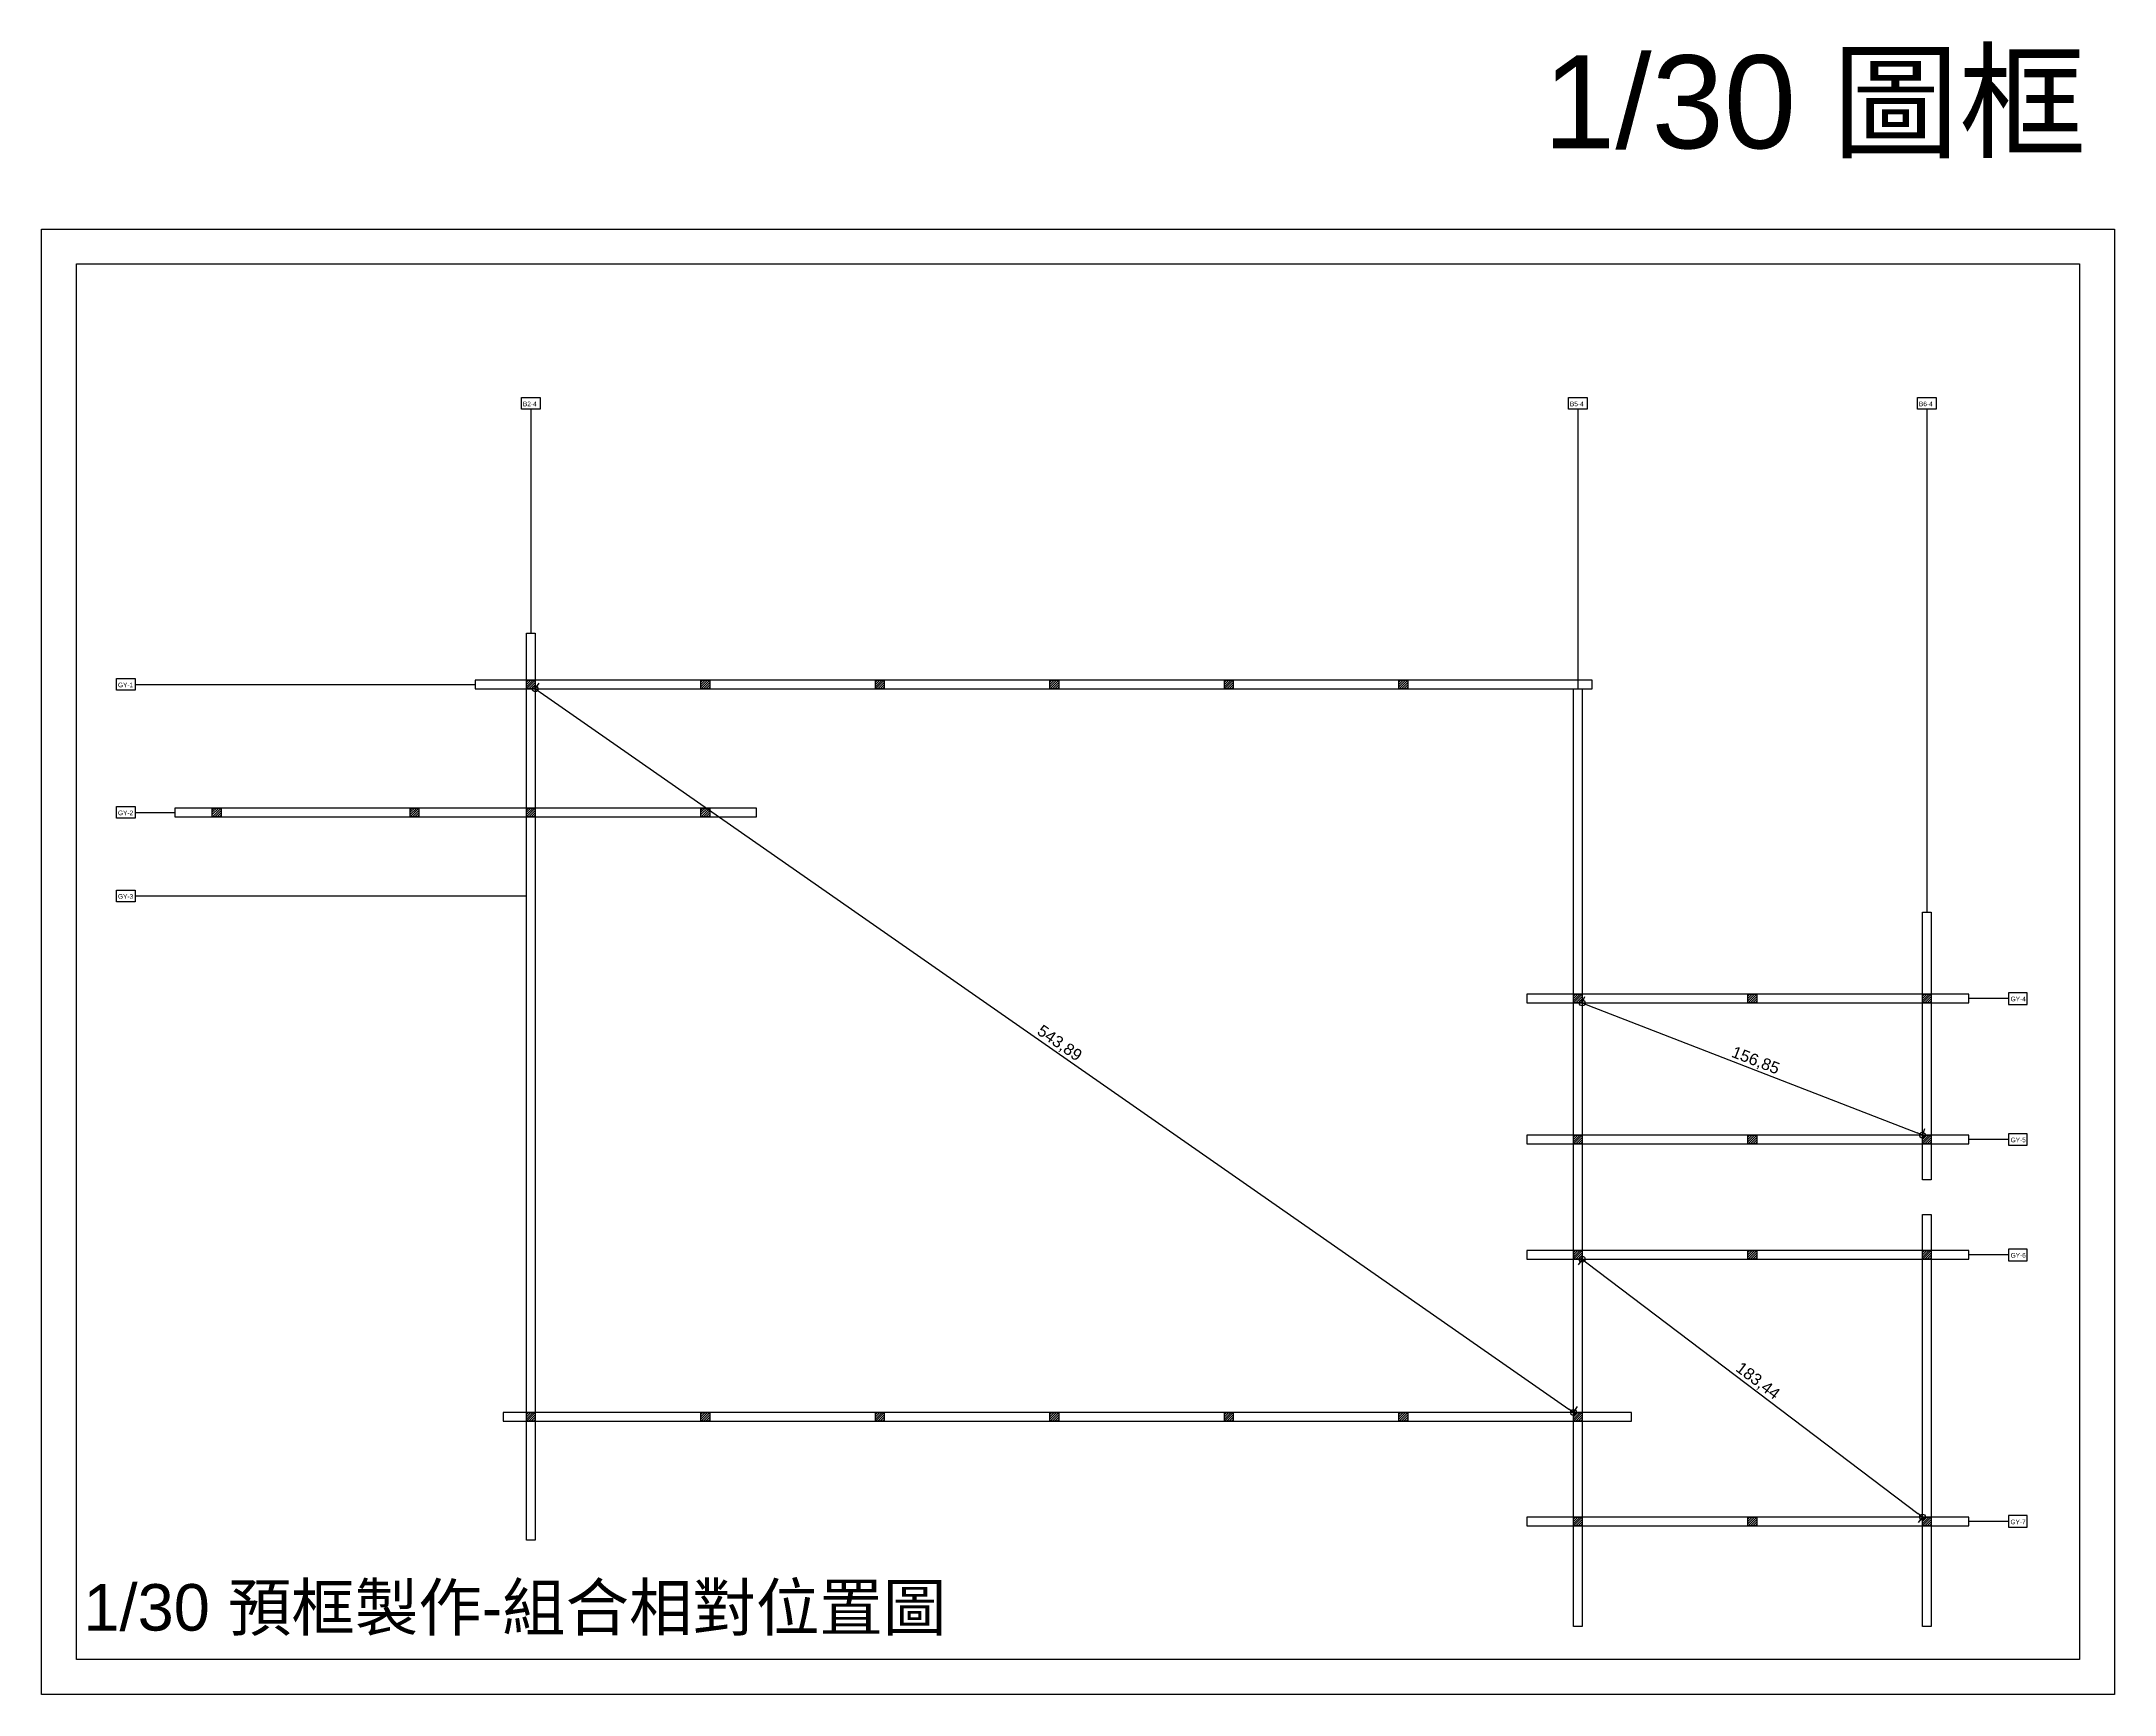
# Model space of a CAD drawing. Header units: millimetres. Extents: x -2666 to 6286, y -11880 to 4849.
# Drawn here: x 1876 to 2767, y -3155 to -2445 of the extents above; entities that cross this region are included whole.
import ezdxf

# ---------------------------------------------------------------- set-up
doc = ezdxf.new("R2010")
doc.units = ezdxf.units.MM
doc.layers.add('default', color=11, linetype='Continuous', plot=False)
for name, color, linetype in [('dim', 244, 'Continuous'), ('榫接', 5, 'Continuous'), ('編號標示', 30, 'Continuous'), ('預框', 7, 'Continuous')]:
    doc.layers.add(name, color=color, linetype=linetype)
doc.styles.get("Standard").update_dxf_attribs({"font": 'arial.ttf'})
doc.dimstyles.new('ISO-25', dxfattribs={"dimtxt": 5, "dimasz": 2.5, "dimexe": 3, "dimexo": 0.625, "dimtad": 1, "dimtxsty": 'Standard', "dimblk": 'ORIGIN', "dimcen": 2.5, "dimadec": 0, "dimazin": 0, "dimtfac": 1, "dimtmove": 1, "dimatfit": 1, "dimldrblk": 'ORIGIN', "dimfxl": 0, "dimarcsym": 0})

# ---------------------------------------------------------------- blocks, each defined once
blk = doc.blocks.new('_Origin')
at = {"color": 0, "linetype": 'ByBlock', "lineweight": -2}
blk.add_line((0, 0), (-1, 0), dxfattribs=at)
blk.add_circle((0, 0), 0.5, dxfattribs=at)
blk = doc.blocks.new('*D165')
at = {"layer": 'Defpoints', "color": 0}
for p in [(2088.63, -2722.96), (2534.83, -3033.96), (2534.83, -3033.96)]:
    blk.add_point(p, dxfattribs=at)
at = {"layer": 'dim', "color": 0, "lineweight": -2}
for p, q in [((2088.63, -2722.96), (2090.34, -2720.5)), ((2090.68, -2724.39), (2532.78, -3032.53)), ((2534.83, -3033.96), (2536.54, -3031.5))]:
    blk.add_line(p, q, dxfattribs=at)
at = {"layer": 'dim', "color": 0, "lineweight": -2, "xscale": 2.5, "yscale": 2.5, "zscale": 2.5}
for p, rotation in [((2088.63, -2722.96), 145.1236240856551), ((2534.83, -3033.96), 325.1236240856551)]:
    blk.add_blockref('_Origin', p, dxfattribs=dict(at, rotation=rotation))
at = {"layer": 'dim', "color": 0, "insert": (2313.8, -2875.48), "char_height": 5, "attachment_point": 5, "rotation": 325.12362}
blk.add_mtext('543,89', dxfattribs=at)
blk = doc.blocks.new('*D166')
at = {"layer": 'Defpoints', "color": 0}
for p in [(2538.63, -2857.96), (2684.83, -2914.76), (2684.83, -2914.76)]:
    blk.add_point(p, dxfattribs=at)
at = {"layer": 'dim', "color": 0, "lineweight": -2}
for p, q in [((2538.63, -2857.96), (2539.71, -2855.16)), ((2540.96, -2858.86), (2682.5, -2913.85)), ((2684.83, -2914.76), (2685.91, -2911.96))]:
    blk.add_line(p, q, dxfattribs=at)
at = {"layer": 'dim', "color": 0, "lineweight": -2, "xscale": 2.5, "yscale": 2.5, "zscale": 2.5}
for p, rotation in [((2538.63, -2857.96), 158.7684089843995), ((2684.83, -2914.76), 338.7684089843995)]:
    blk.add_blockref('_Origin', p, dxfattribs=dict(at, rotation=rotation))
at = {"layer": 'dim', "color": 0, "insert": (2613.04, -2882.97), "char_height": 5, "attachment_point": 5, "rotation": 338.76841}
blk.add_mtext('156,85', dxfattribs=at)
blk = doc.blocks.new('*D167')
at = {"layer": 'Defpoints', "color": 0}
for p in [(2538.63, -2968.16), (2684.83, -3078.96), (2684.83, -3078.96)]:
    blk.add_point(p, dxfattribs=at)
at = {"layer": 'dim', "color": 0, "lineweight": -2}
for p, q in [((2538.63, -2968.16), (2536.82, -2970.55)), ((2540.62, -2969.67), (2682.84, -3077.45)), ((2684.83, -3078.96), (2683.02, -3081.35))]:
    blk.add_line(p, q, dxfattribs=at)
at = {"layer": 'dim', "color": 0, "lineweight": -2, "xscale": 2.5, "yscale": 2.5, "zscale": 2.5}
for p, rotation in [((2538.63, -2968.16), 142.8427513118246), ((2684.83, -3078.96), 322.8427513118245)]:
    blk.add_blockref('_Origin', p, dxfattribs=dict(at, rotation=rotation))
at = {"layer": 'dim', "color": 0, "insert": (2613.92, -3020.66), "char_height": 5, "attachment_point": 5, "rotation": 322.84275}
blk.add_mtext('183,44', dxfattribs=at)

msp = doc.modelspace()

# ---------------------------------------------------------------- hatches: boundary and pattern name
at = {"layer": '榫接'}
h = msp.add_hatch(dxfattribs=at)
h.set_pattern_fill('JIS_WOOD', color=256, style=0)
h.set_pattern_definition([(45, (0, -4038.8423), (-0.5, 0.5), [])])
h.paths.add_polyline_path([(2084.828, -2722.957), (2088.628, -2722.957), (2088.628, -2719.157), (2084.828, -2719.157)])
h = msp.add_hatch(dxfattribs=at)
h.set_pattern_fill('JIS_WOOD', color=256, style=0)
h.set_pattern_definition([(45, (75.02225, -4038.8423), (-0.5, 0.5), [])])
h.paths.add_polyline_path([(2159.85, -2722.957), (2163.65, -2722.957), (2163.65, -2719.157), (2159.85, -2719.157)])
h = msp.add_hatch(dxfattribs=at)
h.set_pattern_fill('JIS_WOOD', color=256, style=0)
h.set_pattern_definition([(45, (150, -4038.8423), (-0.5, 0.5), [])])
h.paths.add_polyline_path([(2234.828, -2722.957), (2238.628, -2722.957), (2238.628, -2719.157), (2234.828, -2719.157)])
h = msp.add_hatch(dxfattribs=at)
h.set_pattern_fill('JIS_WOOD', color=256, style=0)
h.set_pattern_definition([(45, (225, -4038.8423), (-0.5, 0.5), [])])
h.paths.add_polyline_path([(2309.828, -2722.957), (2313.628, -2722.957), (2313.628, -2719.157), (2309.828, -2719.157)])
h = msp.add_hatch(dxfattribs=at)
h.set_pattern_fill('JIS_WOOD', color=256, style=0)
h.set_pattern_definition([(45, (300, -4038.8423), (-0.5, 0.5), [])])
h.paths.add_polyline_path([(2384.828, -2722.957), (2388.628, -2722.957), (2388.628, -2719.157), (2384.828, -2719.157)])
h = msp.add_hatch(dxfattribs=at)
h.set_pattern_fill('JIS_WOOD', color=256, style=0)
h.set_pattern_definition([(45, (375, -4038.8423), (-0.5, 0.5), [])])
h.paths.add_polyline_path([(2459.828, -2722.957), (2463.628, -2722.957), (2463.628, -2719.157), (2459.828, -2719.157)])
h = msp.add_hatch(dxfattribs=at)
h.set_pattern_fill('JIS_WOOD', color=256, style=0)
h.set_pattern_definition([(45, (-135, -4093.8423), (-0.5, 0.5), [])])
h.paths.add_polyline_path([(1949.828, -2777.957), (1953.628, -2777.957), (1953.628, -2774.157), (1949.828, -2774.157)])
h = msp.add_hatch(dxfattribs=at)
h.set_pattern_fill('JIS_WOOD', color=256, style=0)
h.set_pattern_definition([(45, (-50, -4093.8423), (-0.5, 0.5), [])])
h.paths.add_polyline_path([(2034.828, -2777.957), (2038.628, -2777.957), (2038.628, -2774.157), (2034.828, -2774.157)])
h = msp.add_hatch(dxfattribs=at)
h.set_pattern_fill('JIS_WOOD', color=256, style=0)
h.set_pattern_definition([(45, (0, -4093.8423), (-0.5, 0.5), [])])
h.paths.add_polyline_path([(2084.828, -2777.957), (2088.628, -2777.957), (2088.628, -2774.157), (2084.828, -2774.157)])
h = msp.add_hatch(dxfattribs=at)
h.set_pattern_fill('JIS_WOOD', color=256, style=0)
h.set_pattern_definition([(45, (75.02225, -4093.8423), (-0.5, 0.5), [])])
h.paths.add_polyline_path([(2159.85, -2777.957), (2163.65, -2777.957), (2163.65, -2774.157), (2159.85, -2774.157)])
h = msp.add_hatch(dxfattribs=at)
h.set_pattern_fill('JIS_WOOD', color=256, style=0)
h.set_pattern_definition([(45, (450, -4173.8423), (-0.5, 0.5), [])])
h.paths.add_polyline_path([(2534.828, -2857.957), (2538.628, -2857.957), (2538.628, -2854.157), (2534.828, -2854.157)])
h = msp.add_hatch(dxfattribs=at)
h.set_pattern_fill('JIS_WOOD', color=256, style=0)
h.set_pattern_definition([(45, (525, -4173.8423), (-0.5, 0.5), [])])
h.paths.add_polyline_path([(2609.828, -2857.957), (2613.628, -2857.957), (2613.628, -2854.157), (2609.828, -2854.157)])
h = msp.add_hatch(dxfattribs=at)
h.set_pattern_fill('JIS_WOOD', color=256, style=0)
h.set_pattern_definition([(45, (600, -4173.8423), (-0.5, 0.5), [])])
h.paths.add_polyline_path([(2684.828, -2857.957), (2688.628, -2857.957), (2688.628, -2854.157), (2684.828, -2854.157)])
h = msp.add_hatch(dxfattribs=at)
h.set_pattern_fill('JIS_WOOD', color=256, style=0)
h.set_pattern_definition([(45, (450, -4234.4423), (-0.5, 0.5), [])])
h.paths.add_polyline_path([(2534.828, -2918.557), (2538.628, -2918.557), (2538.628, -2914.757), (2534.828, -2914.757)])
h = msp.add_hatch(dxfattribs=at)
h.set_pattern_fill('JIS_WOOD', color=256, style=0)
h.set_pattern_definition([(45, (525, -4234.4423), (-0.5, 0.5), [])])
h.paths.add_polyline_path([(2609.828, -2918.557), (2613.628, -2918.557), (2613.628, -2914.757), (2609.828, -2914.757)])
h = msp.add_hatch(dxfattribs=at)
h.set_pattern_fill('JIS_WOOD', color=256, style=0)
h.set_pattern_definition([(45, (600, -4234.4423), (-0.5, 0.5), [])])
h.paths.add_polyline_path([(2684.828, -2918.557), (2688.628, -2918.557), (2688.628, -2914.757), (2684.828, -2914.757)])
h = msp.add_hatch(dxfattribs=at)
h.set_pattern_fill('JIS_WOOD', color=256, style=0)
h.set_pattern_definition([(45, (450, -4284.0423), (-0.5, 0.5), [])])
h.paths.add_polyline_path([(2534.828, -2968.157), (2538.628, -2968.157), (2538.628, -2964.357), (2534.828, -2964.357)])
h = msp.add_hatch(dxfattribs=at)
h.set_pattern_fill('JIS_WOOD', color=256, style=0)
h.set_pattern_definition([(45, (525, -4284.0423), (-0.5, 0.5), [])])
h.paths.add_polyline_path([(2609.828, -2968.157), (2613.628, -2968.157), (2613.628, -2964.357), (2609.828, -2964.357)])
h = msp.add_hatch(dxfattribs=at)
h.set_pattern_fill('JIS_WOOD', color=256, style=0)
h.set_pattern_definition([(45, (600, -4284.0423), (-0.5, 0.5), [])])
h.paths.add_polyline_path([(2684.828, -2968.157), (2688.628, -2968.157), (2688.628, -2964.357), (2684.828, -2964.357)])
h = msp.add_hatch(dxfattribs=at)
h.set_pattern_fill('JIS_WOOD', color=256, style=0)
h.set_pattern_definition([(45, (0, -4353.6423), (-0.5, 0.5), [])])
h.paths.add_polyline_path([(2084.828, -3037.757), (2088.628, -3037.757), (2088.628, -3033.957), (2084.828, -3033.957)])
h = msp.add_hatch(dxfattribs=at)
h.set_pattern_fill('JIS_WOOD', color=256, style=0)
h.set_pattern_definition([(45, (75.02225, -4353.6423), (-0.5, 0.5), [])])
h.paths.add_polyline_path([(2159.85, -3037.757), (2163.65, -3037.757), (2163.65, -3033.957), (2159.85, -3033.957)])
h = msp.add_hatch(dxfattribs=at)
h.set_pattern_fill('JIS_WOOD', color=256, style=0)
h.set_pattern_definition([(45, (150, -4353.6423), (-0.5, 0.5), [])])
h.paths.add_polyline_path([(2234.828, -3037.757), (2238.628, -3037.757), (2238.628, -3033.957), (2234.828, -3033.957)])
h = msp.add_hatch(dxfattribs=at)
h.set_pattern_fill('JIS_WOOD', color=256, style=0)
h.set_pattern_definition([(45, (225, -4353.6423), (-0.5, 0.5), [])])
h.paths.add_polyline_path([(2309.828, -3037.757), (2313.628, -3037.757), (2313.628, -3033.957), (2309.828, -3033.957)])
h = msp.add_hatch(dxfattribs=at)
h.set_pattern_fill('JIS_WOOD', color=256, style=0)
h.set_pattern_definition([(45, (300, -4353.6423), (-0.5, 0.5), [])])
h.paths.add_polyline_path([(2384.828, -3037.757), (2388.628, -3037.757), (2388.628, -3033.957), (2384.828, -3033.957)])
h = msp.add_hatch(dxfattribs=at)
h.set_pattern_fill('JIS_WOOD', color=256, style=0)
h.set_pattern_definition([(45, (375, -4353.6423), (-0.5, 0.5), [])])
h.paths.add_polyline_path([(2459.828, -3037.757), (2463.628, -3037.757), (2463.628, -3033.957), (2459.828, -3033.957)])
h = msp.add_hatch(dxfattribs=at)
h.set_pattern_fill('JIS_WOOD', color=256, style=0)
h.set_pattern_definition([(45, (450, -4353.6423), (-0.5, 0.5), [])])
h.paths.add_polyline_path([(2534.828, -3037.757), (2538.628, -3037.757), (2538.628, -3033.957), (2534.828, -3033.957)])
h = msp.add_hatch(dxfattribs=at)
h.set_pattern_fill('JIS_WOOD', color=256, style=0)
h.set_pattern_definition([(45, (450, -4398.6423), (-0.5, 0.5), [])])
h.paths.add_polyline_path([(2534.828, -3082.757), (2538.628, -3082.757), (2538.628, -3078.957), (2534.828, -3078.957)])
h = msp.add_hatch(dxfattribs=at)
h.set_pattern_fill('JIS_WOOD', color=256, style=0)
h.set_pattern_definition([(45, (525, -4398.6423), (-0.5, 0.5), [])])
h.paths.add_polyline_path([(2609.828, -3082.757), (2613.628, -3082.757), (2613.628, -3078.957), (2609.828, -3078.957)])
h = msp.add_hatch(dxfattribs=at)
h.set_pattern_fill('JIS_WOOD', color=256, style=0)
h.set_pattern_definition([(45, (600, -4398.6423), (-0.5, 0.5), [])])
h.paths.add_polyline_path([(2684.828, -3082.757), (2688.628, -3082.757), (2688.628, -3078.957), (2684.828, -3078.957)])

# ---------------------------------------------------------------- linework, layer by layer
for p, q in [((2534.828, -2964.557), (2534.828, -2968.357)), ((2309.828, -3037.757), (2313.628, -3037.757)), ((2688.628, -3078.957), (2688.628, -3082.757))]:
    msp.add_line(p, q)
at = {"layer": 'default'}
for points in [[(2767.391, -2525.263), (2767.391, -3155.263), (1876.391, -3155.263), (1876.391, -2525.263)], [(2752.391, -2540.263), (2752.391, -3140.263), (1891.391, -3140.263), (1891.391, -2540.263)]]:
    msp.add_lwpolyline(points, close=True, dxfattribs=at)
at = {"layer": '榫接'}
for points in [[(2084.828, -2719.157), (2088.628, -2719.157), (2088.628, -2722.957), (2084.828, -2722.957)], [(2159.85, -2719.157), (2163.65, -2719.157), (2163.65, -2722.957), (2159.85, -2722.957)], [(2234.828, -2719.157), (2238.628, -2719.157), (2238.628, -2722.957), (2234.828, -2722.957)], [(2309.828, -2719.157), (2313.628, -2719.157), (2313.628, -2722.957), (2309.828, -2722.957)], [(2384.828, -2719.157), (2388.628, -2719.157), (2388.628, -2722.957), (2384.828, -2722.957)], [(2459.828, -2719.157), (2463.628, -2719.157), (2463.628, -2722.957), (2459.828, -2722.957)], [(1949.828, -2774.157), (1953.628, -2774.157), (1953.628, -2777.957), (1949.828, -2777.957)], [(2034.828, -2774.157), (2038.628, -2774.157), (2038.628, -2777.957), (2034.828, -2777.957)], [(2084.828, -2774.157), (2088.628, -2774.157), (2088.628, -2777.957), (2084.828, -2777.957)], [(2159.85, -2774.157), (2163.65, -2774.157), (2163.65, -2777.957), (2159.85, -2777.957)], [(2534.828, -2854.157), (2538.628, -2854.157), (2538.628, -2857.957), (2534.828, -2857.957)], [(2609.828, -2854.157), (2613.628, -2854.157), (2613.628, -2857.957), (2609.828, -2857.957)], [(2684.828, -2854.157), (2688.628, -2854.157), (2688.628, -2857.957), (2684.828, -2857.957)], [(2534.828, -2914.757), (2538.628, -2914.757), (2538.628, -2918.557), (2534.828, -2918.557)], [(2609.828, -2914.757), (2613.628, -2914.757), (2613.628, -2918.557), (2609.828, -2918.557)], [(2684.828, -2914.757), (2688.628, -2914.757), (2688.628, -2918.557), (2684.828, -2918.557)], [(2534.828, -2964.357), (2538.628, -2964.357), (2538.628, -2968.157), (2534.828, -2968.157)], [(2609.828, -2964.357), (2613.628, -2964.357), (2613.628, -2968.157), (2609.828, -2968.157)], [(2684.828, -2964.357), (2688.628, -2964.357), (2688.628, -2968.157), (2684.828, -2968.157)], [(2084.828, -3033.957), (2088.628, -3033.957), (2088.628, -3037.757), (2084.828, -3037.757)], [(2159.85, -3033.957), (2163.65, -3033.957), (2163.65, -3037.757), (2159.85, -3037.757)], [(2234.828, -3033.957), (2238.628, -3033.957), (2238.628, -3037.757), (2234.828, -3037.757)], [(2309.828, -3033.957), (2313.628, -3033.957), (2313.628, -3037.757), (2309.828, -3037.757)], [(2384.828, -3033.957), (2388.628, -3033.957), (2388.628, -3037.757), (2384.828, -3037.757)], [(2459.828, -3033.957), (2463.628, -3033.957), (2463.628, -3037.757), (2459.828, -3037.757)], [(2534.828, -3033.957), (2538.628, -3033.957), (2538.628, -3037.757), (2534.828, -3037.757)], [(2534.828, -3078.957), (2538.628, -3078.957), (2538.628, -3082.757), (2534.828, -3082.757)], [(2609.828, -3078.957), (2613.628, -3078.957), (2613.628, -3082.757), (2609.828, -3082.757)], [(2684.828, -3078.957), (2688.628, -3078.957), (2688.628, -3082.757), (2684.828, -3082.757)]]:
    msp.add_lwpolyline(points, close=True, dxfattribs=at)
at = {"layer": '編號標示'}
for p, q in [((2086.728, -2602.749), (2086.728, -2698.955)), ((2536.728, -2602.749), (2536.728, -2722.957)), ((2686.728, -2602.749), (2686.728, -2818.957)), ((1916.674, -2721.057), (2062.828, -2721.057)), ((1916.674, -2776.057), (1933.65, -2776.057)), ((1916.674, -2811.976), (2084.828, -2811.976)), ((2721.77, -2856.057), (2704.828, -2856.057)), ((2721.77, -2916.657), (2704.828, -2916.657)), ((2721.77, -2966.257), (2704.828, -2966.257)), ((2721.77, -3080.857), (2704.828, -3080.857))]:
    msp.add_line(p, q, dxfattribs=at)
for points in [[(2082.728, -2602.749), (2082.728, -2597.749), (2090.728, -2597.749), (2090.728, -2602.749)], [(2532.728, -2602.749), (2532.728, -2597.749), (2540.728, -2597.749), (2540.728, -2602.749)], [(2682.728, -2602.749), (2682.728, -2597.749), (2690.728, -2597.749), (2690.728, -2602.749)], [(1908.674, -2723.557), (1908.674, -2718.557), (1916.674, -2718.557), (1916.674, -2723.557)], [(1908.674, -2778.557), (1908.674, -2773.557), (1916.674, -2773.557), (1916.674, -2778.557)], [(1908.674, -2814.476), (1908.674, -2809.476), (1916.674, -2809.476), (1916.674, -2814.476)], [(2729.77, -2858.557), (2729.77, -2853.557), (2721.77, -2853.557), (2721.77, -2858.557)], [(2729.77, -2919.157), (2729.77, -2914.157), (2721.77, -2914.157), (2721.77, -2919.157)], [(2729.77, -2968.757), (2729.77, -2963.757), (2721.77, -2963.757), (2721.77, -2968.757)], [(2729.77, -3083.357), (2729.77, -3078.357), (2721.77, -3078.357), (2721.77, -3083.357)]]:
    msp.add_lwpolyline(points, close=True, dxfattribs=at)
at = {"layer": '預框'}
for points in [[(2084.828, -2698.955), (2088.628, -2698.955), (2088.628, -3088.955), (2084.828, -3088.955), (2084.828, -2698.955)], [(2062.828, -2719.157), (2062.828, -2722.957), (2542.828, -2722.957), (2542.828, -2719.157), (2062.828, -2719.157)], [(2534.828, -2722.957), (2538.628, -2722.957), (2538.628, -3125.957), (2534.828, -3125.957), (2534.828, -2722.957)], [(1933.65, -2774.157), (1933.65, -2777.957), (2183.65, -2777.957), (2183.65, -2774.157), (1933.65, -2774.157)], [(2684.828, -2818.957), (2688.628, -2818.957), (2688.628, -2933.957), (2684.828, -2933.957), (2684.828, -2818.957)], [(2688.628, -2948.957), (2688.628, -3125.957), (2684.828, -3125.957), (2684.828, -2948.957), (2688.628, -2948.957)], [(2074.828, -3037.757), (2559.828, -3037.757), (2559.828, -3033.957), (2074.828, -3033.957), (2074.828, -3037.757)]]:
    msp.add_lwpolyline(points, dxfattribs=at)
for points in [[(2704.828, -2854.157), (2514.828, -2854.157), (2514.828, -2857.957), (2704.828, -2857.957)], [(2704.828, -2914.757), (2514.828, -2914.757), (2514.828, -2918.557), (2704.828, -2918.557)], [(2704.828, -2964.357), (2514.828, -2964.357), (2514.828, -2968.157), (2704.828, -2968.157)], [(2704.828, -3078.957), (2514.828, -3078.957), (2514.828, -3082.757), (2704.828, -3082.757)]]:
    msp.add_lwpolyline(points, close=True, dxfattribs=at)

# ---------------------------------------------------------------- texts
at = {"layer": 'default', "insert": (2521.809, -2450.572), "char_height": 40, "attachment_point": 1}
msp.add_mtext_dynamic_manual_height_columns('1/30 {\\fPMingLiU|b0|i0|c136|p18;圖框}', width=430.53379, gutter_width=12.5, heights=[0], dxfattribs=at)
at = {"layer": '編號標示'}
for s, p in [('B2-4', (2083.332, -2601.447)), ('B5-4', (2533.332, -2601.447)), ('B6-4', (2683.332, -2601.447)), ('GY-1', (1909.278, -2722.255)), ('GY-2', (1909.278, -2777.255)), ('GY-3', (1909.278, -2813.173)), ('GY-4', (2722.723, -2857.255)), ('GY-5', (2722.723, -2917.855)), ('GY-6', (2722.723, -2967.455)), ('GY-7', (2722.672, -3082.055))]:
    msp.add_text(s, height=2, dxfattribs=at).set_placement(p)
at = {"layer": '編號標示', "insert": (1894.409, -3107.781), "char_height": 20, "attachment_point": 1}
msp.add_mtext_dynamic_manual_height_columns('1/30 {\\fPMingLiU|b0|i0|c136|p18;預框製作-組合相對位置圖}', width=430.53379, gutter_width=12.5, heights=[0], dxfattribs=at)

# ---------------------------------------------------------------- dimensions: what is measured, and where the dimension line sits
at = {"layer": 'dim'}
for p1, p2, picture, middle in [((2088.628, -2722.957), (2534.828, -3033.957), '*D165', (2313.803, -2875.479)), ((2538.628, -2857.957), (2684.828, -2914.757), '*D166', (2613.042, -2882.974)), ((2538.628, -2968.157), (2684.828, -3078.957), '*D167', (2613.92, -3020.664))]:
    dim = msp.add_aligned_dim(p1=p1, p2=p2, distance=0, dimstyle='ISO-25', dxfattribs=at)
    dim.commit()
    dim.dimension.update_dxf_attribs({"geometry": picture, "text_midpoint": middle})

doc.saveas('drawing.dxf')
